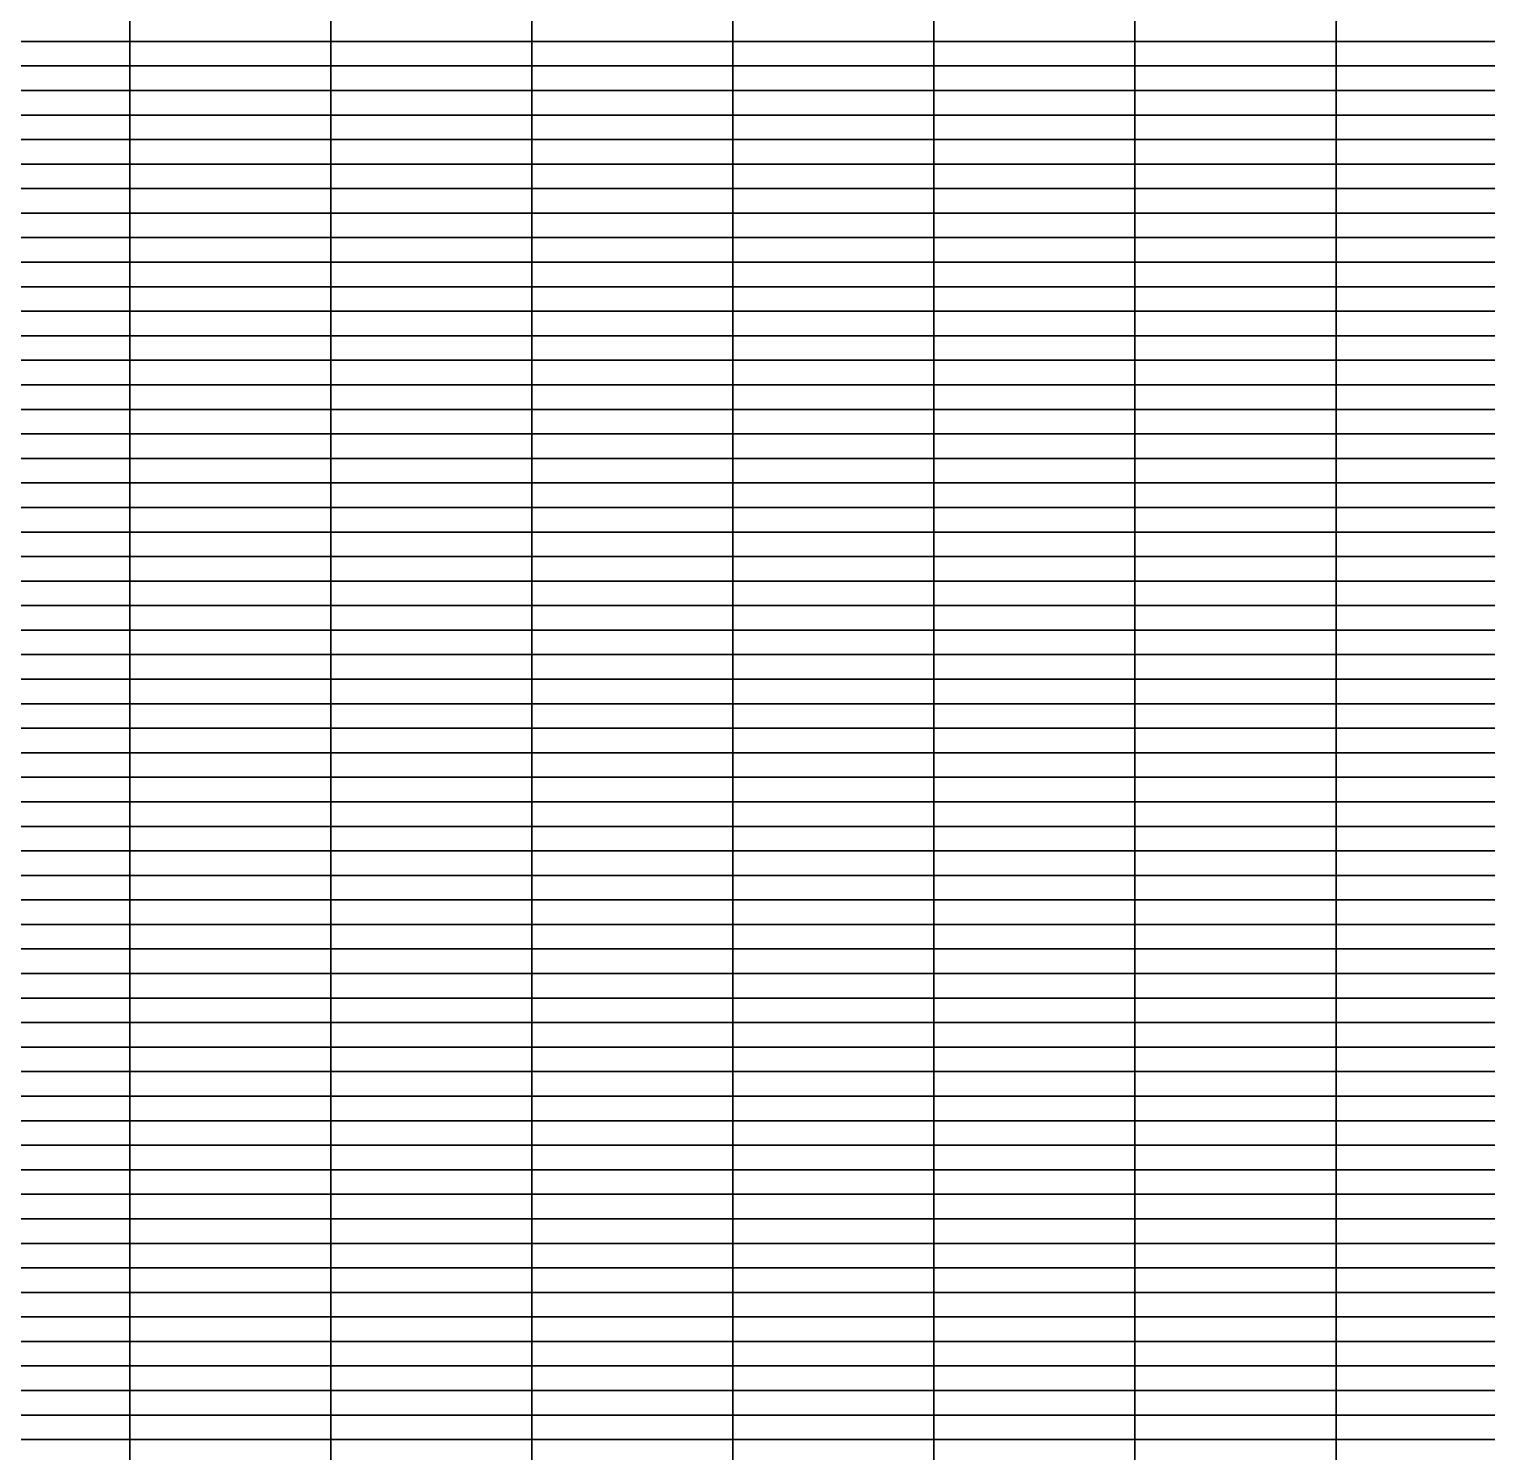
# Model space of a CAD drawing. Header units: metres. Extents: x 0 to 1189, y 5 to 4665.
# Drawn here: x 594.5 to 891.8, y 2622.5 to 2912.5 of the extents above; entities that cross this region are included whole.
import ezdxf

# ---------------------------------------------------------------- set-up
doc = ezdxf.new("R2010")
doc.units = ezdxf.units.M

msp = doc.modelspace()

# ---------------------------------------------------------------- linework, layer by layer
for points in [[(615, 2910, -55.29), (574, 2910, -93.89), (574, 2915, 61.75), (615, 2915, -49.28)], [(656, 2910, -14.24), (615, 2910, -55.29), (615, 2915, -49.28), (656, 2915, 56.33)], [(697, 2910, 83.39), (656, 2910, -14.24), (656, 2915, 56.33), (697, 2915, 137.48)], [(738, 2910, 106.53), (697, 2910, 83.39), (697, 2915, 137.48), (738, 2915, 133.82)], [(779, 2910, 149.56), (738, 2910, 106.53), (738, 2915, 133.82), (779, 2915, 168.5)], [(820, 2910, 168.56), (779, 2910, 149.56), (779, 2915, 168.5), (820, 2915, 174.49)], [(861, 2910, 175.62), (820, 2910, 168.56), (820, 2915, 174.49), (861, 2915, 178.16)], [(902, 2910, 180.82), (861, 2910, 175.62), (861, 2915, 178.16), (902, 2915, 180.72)], [(615, 2905, -55.29), (574, 2905, -93.89), (574, 2910, -93.89), (615, 2910, -55.29)], [(656, 2905, -14.24), (615, 2905, -55.29), (615, 2910, -55.29), (656, 2910, -14.24)], [(697, 2905, 83.39), (656, 2905, -14.24), (656, 2910, -14.24), (697, 2910, 83.39)], [(738, 2905, 106.53), (697, 2905, 83.39), (697, 2910, 83.39), (738, 2910, 106.53)], [(779, 2905, 149.56), (738, 2905, 106.53), (738, 2910, 106.53), (779, 2910, 149.56)], [(820, 2905, 168.56), (779, 2905, 149.56), (779, 2910, 149.56), (820, 2910, 168.56)], [(861, 2905, 175.62), (820, 2905, 168.56), (820, 2910, 168.56), (861, 2910, 175.62)], [(902, 2905, 180.82), (861, 2905, 175.62), (861, 2910, 175.62), (902, 2910, 180.82)], [(615, 2900, 48.03), (574, 2900, -129.03), (574, 2905, -93.89), (615, 2905, -55.29)], [(656, 2900, 105.67), (615, 2900, 48.03), (615, 2905, -55.29), (656, 2905, -14.24)], [(697, 2900, 75.13), (656, 2900, 105.67), (656, 2905, -14.24), (697, 2905, 83.39)], [(738, 2900, 125.68), (697, 2900, 75.13), (697, 2905, 83.39), (738, 2905, 106.53)], [(779, 2900, 149.11), (738, 2900, 125.68), (738, 2905, 106.53), (779, 2905, 149.56)], [(820, 2900, 178.67), (779, 2900, 149.11), (779, 2905, 149.56), (820, 2905, 168.56)], [(861, 2900, 183.16), (820, 2900, 178.67), (820, 2905, 168.56), (861, 2905, 175.62)], [(902, 2900, 184.46), (861, 2900, 183.16), (861, 2905, 175.62), (902, 2905, 180.82)], [(615, 2895, -645.24), (574, 2895, -1260.14), (574, 2900, -129.03), (615, 2900, 48.03)], [(656, 2895, -335.77), (615, 2895, -645.24), (615, 2900, 48.03), (656, 2900, 105.67)], [(697, 2895, -143.81), (656, 2895, -335.77), (656, 2900, 105.67), (697, 2900, 75.13)], [(738, 2895, -3.07), (697, 2895, -143.81), (697, 2900, 75.13), (738, 2900, 125.68)], [(779, 2895, 83.18), (738, 2895, -3.07), (738, 2900, 125.68), (779, 2900, 149.11)], [(820, 2895, 136.96), (779, 2895, 83.18), (779, 2900, 149.11), (820, 2900, 178.67)], [(861, 2895, 123.3), (820, 2895, 136.96), (820, 2900, 178.67), (861, 2900, 183.16)], [(902, 2895, 151.34), (861, 2895, 123.3), (861, 2900, 183.16), (902, 2900, 184.46)], [(615, 2890, 184.83), (574, 2890, 179.37), (574, 2895, -1260.14), (615, 2895, -645.24)], [(656, 2890, 182.85), (615, 2890, 184.83), (615, 2895, -645.24), (656, 2895, -335.77)], [(697, 2890, 181.75), (656, 2890, 182.85), (656, 2895, -335.77), (697, 2895, -143.81)], [(738, 2890, 172.92), (697, 2890, 181.75), (697, 2895, -143.81), (738, 2895, -3.07)], [(779, 2890, 181.5), (738, 2890, 172.92), (738, 2895, -3.07), (779, 2895, 83.18)], [(820, 2890, 186.03), (779, 2890, 181.5), (779, 2895, 83.18), (820, 2895, 136.96)], [(861, 2890, 186.49), (820, 2890, 186.03), (820, 2895, 136.96), (861, 2895, 123.3)], [(902, 2890, 186.46), (861, 2890, 186.49), (861, 2895, 123.3), (902, 2895, 151.34)], [(615, 2885, 184.83), (574, 2885, 179.37), (574, 2890, 179.37), (615, 2890, 184.83)], [(656, 2885, 182.85), (615, 2885, 184.83), (615, 2890, 184.83), (656, 2890, 182.85)], [(697, 2885, 181.75), (656, 2885, 182.85), (656, 2890, 182.85), (697, 2890, 181.75)], [(738, 2885, 172.92), (697, 2885, 181.75), (697, 2890, 181.75), (738, 2890, 172.92)], [(779, 2885, 181.5), (738, 2885, 172.92), (738, 2890, 172.92), (779, 2890, 181.5)], [(820, 2885, 186.03), (779, 2885, 181.5), (779, 2890, 181.5), (820, 2890, 186.03)], [(861, 2885, 186.49), (820, 2885, 186.03), (820, 2890, 186.03), (861, 2890, 186.49)], [(902, 2885, 186.46), (861, 2885, 186.49), (861, 2890, 186.49), (902, 2890, 186.46)], [(615, 2880, 178.99), (574, 2880, 179.29), (574, 2885, 179.37), (615, 2885, 184.83)], [(656, 2880, 175.16), (615, 2880, 178.99), (615, 2885, 184.83), (656, 2885, 182.85)], [(697, 2880, 163.55), (656, 2880, 175.16), (656, 2885, 182.85), (697, 2885, 181.75)], [(738, 2880, 165.82), (697, 2880, 163.55), (697, 2885, 181.75), (738, 2885, 172.92)], [(779, 2880, 174.93), (738, 2880, 165.82), (738, 2885, 172.92), (779, 2885, 181.5)], [(820, 2880, 182.24), (779, 2880, 174.93), (779, 2885, 181.5), (820, 2885, 186.03)], [(861, 2880, 183.02), (820, 2880, 182.24), (820, 2885, 186.03), (861, 2885, 186.49)], [(902, 2880, 181.28), (861, 2880, 183.02), (861, 2885, 186.49), (902, 2885, 186.46)], [(615, 2875, 103.37), (574, 2875, 92.67), (574, 2880, 179.29), (615, 2880, 178.99)], [(656, 2875, 84.38), (615, 2875, 103.37), (615, 2880, 178.99), (656, 2880, 175.16)], [(697, 2875, 41.4), (656, 2875, 84.38), (656, 2880, 175.16), (697, 2880, 163.55)], [(738, 2875, 125.8), (697, 2875, 41.4), (697, 2880, 163.55), (738, 2880, 165.82)], [(779, 2875, 155.29), (738, 2875, 125.8), (738, 2880, 165.82), (779, 2880, 174.93)], [(820, 2875, 166), (779, 2875, 155.29), (779, 2880, 174.93), (820, 2880, 182.24)], [(861, 2875, 172.43), (820, 2875, 166), (820, 2880, 182.24), (861, 2880, 183.02)], [(902, 2875, 178.74), (861, 2875, 172.43), (861, 2880, 183.02), (902, 2880, 181.28)], [(615, 2870, 103.37), (574, 2870, 92.67), (574, 2875, 92.67), (615, 2875, 103.37)], [(656, 2870, 84.38), (615, 2870, 103.37), (615, 2875, 103.37), (656, 2875, 84.38)], [(697, 2870, 41.4), (656, 2870, 84.38), (656, 2875, 84.38), (697, 2875, 41.4)], [(738, 2870, 125.8), (697, 2870, 41.4), (697, 2875, 41.4), (738, 2875, 125.8)], [(779, 2870, 155.29), (738, 2870, 125.8), (738, 2875, 125.8), (779, 2875, 155.29)], [(820, 2870, 166), (779, 2870, 155.29), (779, 2875, 155.29), (820, 2875, 166)], [(861, 2870, 172.43), (820, 2870, 166), (820, 2875, 166), (861, 2875, 172.43)], [(902, 2870, 178.74), (861, 2870, 172.43), (861, 2875, 172.43), (902, 2875, 178.74)], [(615, 2865, 103.37), (574, 2865, 92.67), (574, 2870, 92.67), (615, 2870, 103.37)], [(656, 2865, 84.38), (615, 2865, 103.37), (615, 2870, 103.37), (656, 2870, 84.38)], [(697, 2865, 41.4), (656, 2865, 84.38), (656, 2870, 84.38), (697, 2870, 41.4)], [(738, 2865, 125.8), (697, 2865, 41.4), (697, 2870, 41.4), (738, 2870, 125.8)], [(779, 2865, 155.29), (738, 2865, 125.8), (738, 2870, 125.8), (779, 2870, 155.29)], [(820, 2865, 166), (779, 2865, 155.29), (779, 2870, 155.29), (820, 2870, 166)], [(861, 2865, 172.43), (820, 2865, 166), (820, 2870, 166), (861, 2870, 172.43)], [(902, 2865, 178.74), (861, 2865, 172.43), (861, 2870, 172.43), (902, 2870, 178.74)], [(615, 2860, 21.1), (574, 2860, -17.94), (574, 2865, 92.67), (615, 2865, 103.37)], [(656, 2860, 43.92), (615, 2860, 21.1), (615, 2865, 103.37), (656, 2865, 84.38)], [(697, 2860, 112.72), (656, 2860, 43.92), (656, 2865, 84.38), (697, 2865, 41.4)], [(738, 2860, 134.49), (697, 2860, 112.72), (697, 2865, 41.4), (738, 2865, 125.8)], [(779, 2860, 159.02), (738, 2860, 134.49), (738, 2865, 125.8), (779, 2865, 155.29)], [(820, 2860, 163.5), (779, 2860, 159.02), (779, 2865, 155.29), (820, 2865, 166)], [(861, 2860, 166.97), (820, 2860, 163.5), (820, 2865, 166), (861, 2865, 172.43)], [(902, 2860, 171.45), (861, 2860, 166.97), (861, 2865, 172.43), (902, 2865, 178.74)], [(615, 2855, -584.57), (574, 2855, -1071.11), (574, 2860, -17.94), (615, 2860, 21.1)], [(656, 2855, -321.55), (615, 2855, -584.57), (615, 2860, 21.1), (656, 2860, 43.92)], [(697, 2855, -58), (656, 2855, -321.55), (656, 2860, 43.92), (697, 2860, 112.72)], [(738, 2855, -4.95), (697, 2855, -58), (697, 2860, 112.72), (738, 2860, 134.49)], [(779, 2855, 66.77), (738, 2855, -4.95), (738, 2860, 134.49), (779, 2860, 159.02)], [(820, 2855, 104.64), (779, 2855, 66.77), (779, 2860, 159.02), (820, 2860, 163.5)], [(861, 2855, 93.67), (820, 2855, 104.64), (820, 2860, 163.5), (861, 2860, 166.97)], [(902, 2855, 116.02), (861, 2855, 93.67), (861, 2860, 166.97), (902, 2860, 171.45)], [(615, 2850, -15.01), (574, 2850, 19.11), (574, 2855, -1071.11), (615, 2855, -584.57)], [(656, 2850, -58.75), (615, 2850, -15.01), (615, 2855, -584.57), (656, 2855, -321.55)], [(697, 2850, 65.16), (656, 2850, -58.75), (656, 2855, -321.55), (697, 2855, -58)], [(738, 2850, 113.36), (697, 2850, 65.16), (697, 2855, -58), (738, 2855, -4.95)], [(779, 2850, 151.73), (738, 2850, 113.36), (738, 2855, -4.95), (779, 2855, 66.77)], [(820, 2850, 180.48), (779, 2850, 151.73), (779, 2855, 66.77), (820, 2855, 104.64)], [(861, 2850, 184.78), (820, 2850, 180.48), (820, 2855, 104.64), (861, 2855, 93.67)], [(902, 2850, 185.21), (861, 2850, 184.78), (861, 2855, 93.67), (902, 2855, 116.02)], [(615, 2845, -15.01), (574, 2845, 19.11), (574, 2850, 19.11), (615, 2850, -15.01)], [(656, 2845, -58.75), (615, 2845, -15.01), (615, 2850, -15.01), (656, 2850, -58.75)], [(697, 2845, 65.16), (656, 2845, -58.75), (656, 2850, -58.75), (697, 2850, 65.16)], [(738, 2845, 113.36), (697, 2845, 65.16), (697, 2850, 65.16), (738, 2850, 113.36)], [(779, 2845, 151.73), (738, 2845, 113.36), (738, 2850, 113.36), (779, 2850, 151.73)], [(820, 2845, 180.48), (779, 2845, 151.73), (779, 2850, 151.73), (820, 2850, 180.48)], [(861, 2845, 184.78), (820, 2845, 180.48), (820, 2850, 180.48), (861, 2850, 184.78)], [(902, 2845, 185.21), (861, 2845, 184.78), (861, 2850, 184.78), (902, 2850, 185.21)], [(615, 2840, -242.25), (574, 2840, -161.52), (574, 2845, 19.11), (615, 2845, -15.01)], [(656, 2840, -400.29), (615, 2840, -242.25), (615, 2845, -15.01), (656, 2845, -58.75)], [(697, 2840, 33.65), (656, 2840, -400.29), (656, 2845, -58.75), (697, 2845, 65.16)], [(738, 2840, 77.07), (697, 2840, 33.65), (697, 2845, 65.16), (738, 2845, 113.36)], [(779, 2840, 150.12), (738, 2840, 77.07), (738, 2845, 113.36), (779, 2845, 151.73)], [(820, 2840, 170.44), (779, 2840, 150.12), (779, 2845, 151.73), (820, 2845, 180.48)], [(861, 2840, 178.41), (820, 2840, 170.44), (820, 2845, 180.48), (861, 2845, 184.78)], [(902, 2840, 182.43), (861, 2840, 178.41), (861, 2845, 184.78), (902, 2845, 185.21)], [(615, 2835, 160.84), (574, 2835, 139.02), (574, 2840, -161.52), (615, 2840, -242.25)], [(656, 2835, 170.19), (615, 2835, 160.84), (615, 2840, -242.25), (656, 2840, -400.29)], [(697, 2835, 145.28), (656, 2835, 170.19), (656, 2840, -400.29), (697, 2840, 33.65)], [(738, 2835, 157.3), (697, 2835, 145.28), (697, 2840, 33.65), (738, 2840, 77.07)], [(779, 2835, 170.44), (738, 2835, 157.3), (738, 2840, 77.07), (779, 2840, 150.12)], [(820, 2835, 180.63), (779, 2835, 170.44), (779, 2840, 150.12), (820, 2840, 170.44)], [(861, 2835, 182.71), (820, 2835, 180.63), (820, 2840, 170.44), (861, 2840, 178.41)], [(902, 2835, 184.07), (861, 2835, 182.71), (861, 2840, 178.41), (902, 2840, 182.43)], [(615, 2830, 160.84), (574, 2830, 139.02), (574, 2835, 139.02), (615, 2835, 160.84)], [(656, 2830, 170.19), (615, 2830, 160.84), (615, 2835, 160.84), (656, 2835, 170.19)], [(697, 2830, 145.28), (656, 2830, 170.19), (656, 2835, 170.19), (697, 2835, 145.28)], [(738, 2830, 157.3), (697, 2830, 145.28), (697, 2835, 145.28), (738, 2835, 157.3)], [(779, 2830, 170.44), (738, 2830, 157.3), (738, 2835, 157.3), (779, 2835, 170.44)], [(820, 2830, 180.63), (779, 2830, 170.44), (779, 2835, 170.44), (820, 2835, 180.63)], [(861, 2830, 182.71), (820, 2830, 180.63), (820, 2835, 180.63), (861, 2835, 182.71)], [(902, 2830, 184.07), (861, 2830, 182.71), (861, 2835, 182.71), (902, 2835, 184.07)], [(615, 2825, 17.48), (574, 2825, 10.67), (574, 2830, 139.02), (615, 2830, 160.84)], [(656, 2825, 92.9), (615, 2825, 17.48), (615, 2830, 160.84), (656, 2830, 170.19)], [(697, 2825, 148.84), (656, 2825, 92.9), (656, 2830, 170.19), (697, 2830, 145.28)], [(738, 2825, 159.68), (697, 2825, 148.84), (697, 2830, 145.28), (738, 2830, 157.3)], [(779, 2825, 180.57), (738, 2825, 159.68), (738, 2830, 157.3), (779, 2830, 170.44)], [(820, 2825, 183.22), (779, 2825, 180.57), (779, 2830, 170.44), (820, 2830, 180.63)], [(861, 2825, 185.1), (820, 2825, 183.22), (820, 2830, 180.63), (861, 2830, 182.71)], [(902, 2825, 185.55), (861, 2825, 185.1), (861, 2830, 182.71), (902, 2830, 184.07)], [(615, 2820, -82.71), (574, 2820, -136.54), (574, 2825, 10.67), (615, 2825, 17.48)], [(656, 2820, -5.99), (615, 2820, -82.71), (615, 2825, 17.48), (656, 2825, 92.9)], [(697, 2820, 132.43), (656, 2820, -5.99), (656, 2825, 92.9), (697, 2825, 148.84)], [(738, 2820, 133.14), (697, 2820, 132.43), (697, 2825, 148.84), (738, 2825, 159.68)], [(779, 2820, 159.26), (738, 2820, 133.14), (738, 2825, 159.68), (779, 2825, 180.57)], [(820, 2820, 169.87), (779, 2820, 159.26), (779, 2825, 180.57), (820, 2825, 183.22)], [(861, 2820, 177.06), (820, 2820, 169.87), (820, 2825, 183.22), (861, 2825, 185.1)], [(902, 2820, 179.78), (861, 2820, 177.06), (861, 2825, 185.1), (902, 2825, 185.55)], [(615, 2815, -50.16), (574, 2815, -353.35), (574, 2820, -136.54), (615, 2820, -82.71)], [(656, 2815, 52.49), (615, 2815, -50.16), (615, 2820, -82.71), (656, 2820, -5.99)], [(697, 2815, 13.07), (656, 2815, 52.49), (656, 2820, -5.99), (697, 2820, 132.43)], [(738, 2815, 87.56), (697, 2815, 13.07), (697, 2820, 132.43), (738, 2820, 133.14)], [(779, 2815, 107.15), (738, 2815, 87.56), (738, 2820, 133.14), (779, 2820, 159.26)], [(820, 2815, 149.11), (779, 2815, 107.15), (779, 2820, 159.26), (820, 2820, 169.87)], [(861, 2815, 163.98), (820, 2815, 149.11), (820, 2820, 169.87), (861, 2820, 177.06)], [(902, 2815, 170.25), (861, 2815, 163.98), (861, 2820, 177.06), (902, 2820, 179.78)], [(615, 2810, -50.16), (574, 2810, -353.35), (574, 2815, -353.35), (615, 2815, -50.16)], [(656, 2810, 52.49), (615, 2810, -50.16), (615, 2815, -50.16), (656, 2815, 52.49)], [(697, 2810, 13.07), (656, 2810, 52.49), (656, 2815, 52.49), (697, 2815, 13.07)], [(738, 2810, 87.56), (697, 2810, 13.07), (697, 2815, 13.07), (738, 2815, 87.56)], [(779, 2810, 107.15), (738, 2810, 87.56), (738, 2815, 87.56), (779, 2815, 107.15)], [(820, 2810, 149.11), (779, 2810, 107.15), (779, 2815, 107.15), (820, 2815, 149.11)], [(861, 2810, 163.98), (820, 2810, 149.11), (820, 2815, 149.11), (861, 2815, 163.98)], [(902, 2810, 170.25), (861, 2810, 163.98), (861, 2815, 163.98), (902, 2815, 170.25)], [(615, 2805, -611.37), (574, 2805, -1211.94), (574, 2810, -353.35), (615, 2810, -50.16)], [(656, 2805, -347.62), (615, 2805, -611.37), (615, 2810, -50.16), (656, 2810, 52.49)], [(697, 2805, -151.21), (656, 2805, -347.62), (656, 2810, 52.49), (697, 2810, 13.07)], [(738, 2805, -8.25), (697, 2805, -151.21), (697, 2810, 13.07), (738, 2810, 87.56)], [(779, 2805, 73.77), (738, 2805, -8.25), (738, 2810, 87.56), (779, 2810, 107.15)], [(820, 2805, 136.08), (779, 2805, 73.77), (779, 2810, 107.15), (820, 2810, 149.11)], [(861, 2805, 122.74), (820, 2805, 136.08), (820, 2810, 149.11), (861, 2810, 163.98)], [(902, 2805, 150.88), (861, 2805, 122.74), (861, 2810, 163.98), (902, 2810, 170.25)], [(615, 2800, 175.36), (574, 2800, 152.51), (574, 2805, -1211.94), (615, 2805, -611.37)], [(656, 2800, 177.91), (615, 2800, 175.36), (615, 2805, -611.37), (656, 2805, -347.62)], [(697, 2800, 178.69), (656, 2800, 177.91), (656, 2805, -347.62), (697, 2805, -151.21)], [(738, 2800, 173), (697, 2800, 178.69), (697, 2805, -151.21), (738, 2805, -8.25)], [(779, 2800, 179.07), (738, 2800, 173), (738, 2805, -8.25), (779, 2805, 73.77)], [(820, 2800, 185.4), (779, 2800, 179.07), (779, 2805, 73.77), (820, 2805, 136.08)], [(861, 2800, 186.31), (820, 2800, 185.4), (820, 2805, 136.08), (861, 2805, 122.74)], [(902, 2800, 186.59), (861, 2800, 186.31), (861, 2805, 122.74), (902, 2805, 150.88)], [(615, 2795, 156.03), (574, 2795, 125.66), (574, 2800, 152.51), (615, 2800, 175.36)], [(656, 2795, 162.96), (615, 2795, 156.03), (615, 2800, 175.36), (656, 2800, 177.91)], [(697, 2795, 166.84), (656, 2795, 162.96), (656, 2800, 177.91), (697, 2800, 178.69)], [(738, 2795, 160.72), (697, 2795, 166.84), (697, 2800, 178.69), (738, 2800, 173)], [(779, 2795, 179.67), (738, 2795, 160.72), (738, 2800, 173), (779, 2800, 179.07)], [(820, 2795, 181.75), (779, 2795, 179.67), (779, 2800, 179.07), (820, 2800, 185.4)], [(861, 2795, 179.15), (820, 2795, 181.75), (820, 2800, 185.4), (861, 2800, 186.31)], [(902, 2795, 181.61), (861, 2795, 179.15), (861, 2800, 186.31), (902, 2800, 186.59)], [(615, 2790, 156.03), (574, 2790, 125.66), (574, 2795, 125.66), (615, 2795, 156.03)], [(656, 2790, 162.96), (615, 2790, 156.03), (615, 2795, 156.03), (656, 2795, 162.96)], [(697, 2790, 166.84), (656, 2790, 162.96), (656, 2795, 162.96), (697, 2795, 166.84)], [(738, 2790, 160.72), (697, 2790, 166.84), (697, 2795, 166.84), (738, 2795, 160.72)], [(779, 2790, 179.67), (738, 2790, 160.72), (738, 2795, 160.72), (779, 2795, 179.67)], [(820, 2790, 181.75), (779, 2790, 179.67), (779, 2795, 179.67), (820, 2795, 181.75)], [(861, 2790, 179.15), (820, 2790, 181.75), (820, 2795, 181.75), (861, 2795, 179.15)], [(902, 2790, 181.61), (861, 2790, 179.15), (861, 2795, 179.15), (902, 2795, 181.61)], [(615, 2785, 162.19), (574, 2785, 154.79), (574, 2790, 125.66), (615, 2790, 156.03)], [(656, 2785, 165.52), (615, 2785, 162.19), (615, 2790, 156.03), (656, 2790, 162.96)], [(697, 2785, 135.42), (656, 2785, 165.52), (656, 2790, 162.96), (697, 2790, 166.84)], [(738, 2785, 138.23), (697, 2785, 135.42), (697, 2790, 166.84), (738, 2790, 160.72)], [(779, 2785, 160.25), (738, 2785, 138.23), (738, 2790, 160.72), (779, 2790, 179.67)], [(820, 2785, 180.03), (779, 2785, 160.25), (779, 2790, 179.67), (820, 2790, 181.75)], [(861, 2785, 183.91), (820, 2785, 180.03), (820, 2790, 181.75), (861, 2790, 179.15)], [(902, 2785, 184.93), (861, 2785, 183.91), (861, 2790, 179.15), (902, 2790, 181.61)], [(615, 2780, 81.55), (574, 2780, 39.67), (574, 2785, 154.79), (615, 2785, 162.19)], [(656, 2780, 74.3), (615, 2780, 81.55), (615, 2785, 162.19), (656, 2785, 165.52)], [(697, 2780, 42.64), (656, 2780, 74.3), (656, 2785, 165.52), (697, 2785, 135.42)], [(738, 2780, 131.08), (697, 2780, 42.64), (697, 2785, 135.42), (738, 2785, 138.23)], [(779, 2780, 143.76), (738, 2780, 131.08), (738, 2785, 138.23), (779, 2785, 160.25)], [(820, 2780, 162.3), (779, 2780, 143.76), (779, 2785, 160.25), (820, 2785, 180.03)], [(861, 2780, 170.67), (820, 2780, 162.3), (820, 2785, 180.03), (861, 2785, 183.91)], [(902, 2780, 176.6), (861, 2780, 170.67), (861, 2785, 183.91), (902, 2785, 184.93)], [(615, 2775, 148.22), (574, 2775, 126.69), (574, 2780, 39.67), (615, 2780, 81.55)], [(656, 2775, 154.4), (615, 2775, 148.22), (615, 2780, 81.55), (656, 2780, 74.3)], [(697, 2775, 139.13), (656, 2775, 154.4), (656, 2780, 74.3), (697, 2780, 42.64)], [(738, 2775, 166.49), (697, 2775, 139.13), (697, 2780, 42.64), (738, 2780, 131.08)], [(779, 2775, 176.77), (738, 2775, 166.49), (738, 2780, 131.08), (779, 2780, 143.76)], [(820, 2775, 183.25), (779, 2775, 176.77), (779, 2780, 143.76), (820, 2780, 162.3)], [(861, 2775, 184.73), (820, 2775, 183.25), (820, 2780, 162.3), (861, 2780, 170.67)], [(902, 2775, 185.26), (861, 2775, 184.73), (861, 2780, 170.67), (902, 2780, 176.6)], [(615, 2770, 148.22), (574, 2770, 126.69), (574, 2775, 126.69), (615, 2775, 148.22)], [(656, 2770, 154.4), (615, 2770, 148.22), (615, 2775, 148.22), (656, 2775, 154.4)], [(697, 2770, 139.13), (656, 2770, 154.4), (656, 2775, 154.4), (697, 2775, 139.13)], [(738, 2770, 166.49), (697, 2770, 139.13), (697, 2775, 139.13), (738, 2775, 166.49)], [(779, 2770, 176.77), (738, 2770, 166.49), (738, 2775, 166.49), (779, 2775, 176.77)], [(820, 2770, 183.25), (779, 2770, 176.77), (779, 2775, 176.77), (820, 2775, 183.25)], [(861, 2770, 184.73), (820, 2770, 183.25), (820, 2775, 183.25), (861, 2775, 184.73)], [(902, 2770, 185.26), (861, 2770, 184.73), (861, 2775, 184.73), (902, 2775, 185.26)], [(615, 2765, 91.4), (574, 2765, -90.71), (574, 2770, 126.69), (615, 2770, 148.22)], [(656, 2765, 160.54), (615, 2765, 91.4), (615, 2770, 148.22), (656, 2770, 154.4)], [(697, 2765, 160.95), (656, 2765, 160.54), (656, 2770, 154.4), (697, 2770, 139.13)], [(738, 2765, 168.68), (697, 2765, 160.95), (697, 2770, 139.13), (738, 2770, 166.49)], [(779, 2765, 174.78), (738, 2765, 168.68), (738, 2770, 166.49), (779, 2770, 176.77)], [(820, 2765, 183.43), (779, 2765, 174.78), (779, 2770, 176.77), (820, 2770, 183.25)], [(861, 2765, 184.67), (820, 2765, 183.43), (820, 2770, 183.25), (861, 2770, 184.73)], [(902, 2765, 185.45), (861, 2765, 184.67), (861, 2770, 184.73), (902, 2770, 185.26)], [(615, 2760, -442.69), (574, 2760, -940.66), (574, 2765, -90.71), (615, 2765, 91.4)], [(656, 2760, -222.51), (615, 2760, -442.69), (615, 2765, 91.4), (656, 2765, 160.54)], [(697, 2760, -59.38), (656, 2760, -222.51), (656, 2765, 160.54), (697, 2765, 160.95)], [(738, 2760, 19.37), (697, 2760, -59.38), (697, 2765, 160.95), (738, 2765, 168.68)], [(779, 2760, 77.97), (738, 2760, 19.37), (738, 2765, 168.68), (779, 2765, 174.78)], [(820, 2760, 108.25), (779, 2760, 77.97), (779, 2765, 174.78), (820, 2765, 183.43)], [(861, 2760, 93.66), (820, 2760, 108.25), (820, 2765, 183.43), (861, 2765, 184.67)], [(902, 2760, 118.34), (861, 2760, 93.66), (861, 2765, 184.67), (902, 2765, 185.45)], [(615, 2755, -151.2), (574, 2755, -292.06), (574, 2760, -940.66), (615, 2760, -442.69)], [(656, 2755, -301.37), (615, 2755, -151.2), (615, 2760, -442.69), (656, 2760, -222.51)], [(697, 2755, 17.77), (656, 2755, -301.37), (656, 2760, -222.51), (697, 2760, -59.38)], [(738, 2755, 76.59), (697, 2755, 17.77), (697, 2760, -59.38), (738, 2760, 19.37)], [(779, 2755, 122.69), (738, 2755, 76.59), (738, 2760, 19.37), (779, 2760, 77.97)], [(820, 2755, 165.81), (779, 2755, 122.69), (779, 2760, 77.97), (820, 2760, 108.25)], [(861, 2755, 173.32), (820, 2755, 165.81), (820, 2760, 108.25), (861, 2760, 93.66)], [(902, 2755, 178.14), (861, 2755, 173.32), (861, 2760, 93.66), (902, 2760, 118.34)], [(615, 2750, -151.2), (574, 2750, -292.06), (574, 2755, -292.06), (615, 2755, -151.2)], [(656, 2750, -301.37), (615, 2750, -151.2), (615, 2755, -151.2), (656, 2755, -301.37)], [(697, 2750, 17.77), (656, 2750, -301.37), (656, 2755, -301.37), (697, 2755, 17.77)], [(738, 2750, 76.59), (697, 2750, 17.77), (697, 2755, 17.77), (738, 2755, 76.59)], [(779, 2750, 122.69), (738, 2750, 76.59), (738, 2755, 76.59), (779, 2755, 122.69)], [(820, 2750, 165.81), (779, 2750, 122.69), (779, 2755, 122.69), (820, 2755, 165.81)], [(861, 2750, 173.32), (820, 2750, 165.81), (820, 2755, 165.81), (861, 2755, 173.32)], [(902, 2750, 178.14), (861, 2750, 173.32), (861, 2755, 173.32), (902, 2755, 178.14)], [(615, 2745, 171.56), (574, 2745, 150.24), (574, 2750, -292.06), (615, 2750, -151.2)], [(656, 2745, 170.6), (615, 2745, 171.56), (615, 2750, -151.2), (656, 2750, -301.37)], [(697, 2745, 160.95), (656, 2745, 170.6), (656, 2750, -301.37), (697, 2750, 17.77)], [(738, 2745, 164.77), (697, 2745, 160.95), (697, 2750, 17.77), (738, 2750, 76.59)], [(779, 2745, 180.12), (738, 2745, 164.77), (738, 2750, 76.59), (779, 2750, 122.69)], [(820, 2745, 185.67), (779, 2745, 180.12), (779, 2750, 122.69), (820, 2750, 165.81)], [(861, 2745, 186.06), (820, 2745, 185.67), (820, 2750, 165.81), (861, 2750, 173.32)], [(902, 2745, 186.31), (861, 2745, 186.06), (861, 2750, 173.32), (902, 2750, 178.14)], [(615, 2740, 0.06), (574, 2740, -55.49), (574, 2745, 150.24), (615, 2745, 171.56)], [(656, 2740, 62.32), (615, 2740, 0.06), (615, 2745, 171.56), (656, 2745, 170.6)], [(697, 2740, 111.62), (656, 2740, 62.32), (656, 2745, 170.6), (697, 2745, 160.95)], [(738, 2740, 120.95), (697, 2740, 111.62), (697, 2745, 160.95), (738, 2745, 164.77)], [(779, 2740, 145.83), (738, 2740, 120.95), (738, 2745, 164.77), (779, 2745, 180.12)], [(820, 2740, 160.33), (779, 2740, 145.83), (779, 2745, 180.12), (820, 2745, 185.67)], [(861, 2740, 168.32), (820, 2740, 160.33), (820, 2745, 185.67), (861, 2745, 186.06)], [(902, 2740, 173.92), (861, 2740, 168.32), (861, 2745, 186.06), (902, 2745, 186.31)], [(615, 2735, -151.51), (574, 2735, -189.11), (574, 2740, -55.49), (615, 2740, 0.06)], [(656, 2735, -3.92), (615, 2735, -151.51), (615, 2740, 0.06), (656, 2740, 62.32)], [(697, 2735, 83.89), (656, 2735, -3.92), (656, 2740, 62.32), (697, 2740, 111.62)], [(738, 2735, 123.15), (697, 2735, 83.89), (697, 2740, 111.62), (738, 2740, 120.95)], [(779, 2735, 144.27), (738, 2735, 123.15), (738, 2740, 120.95), (779, 2740, 145.83)], [(820, 2735, 167.57), (779, 2735, 144.27), (779, 2740, 145.83), (820, 2740, 160.33)], [(861, 2735, 173.09), (820, 2735, 167.57), (820, 2740, 160.33), (861, 2740, 168.32)], [(902, 2735, 178.96), (861, 2735, 173.09), (861, 2740, 168.32), (902, 2740, 173.92)], [(615, 2730, -151.51), (574, 2730, -189.11), (574, 2735, -189.11), (615, 2735, -151.51)], [(656, 2730, -3.92), (615, 2730, -151.51), (615, 2735, -151.51), (656, 2735, -3.92)], [(697, 2730, 83.89), (656, 2730, -3.92), (656, 2735, -3.92), (697, 2735, 83.89)], [(738, 2730, 123.15), (697, 2730, 83.89), (697, 2735, 83.89), (738, 2735, 123.15)], [(779, 2730, 144.27), (738, 2730, 123.15), (738, 2735, 123.15), (779, 2735, 144.27)], [(820, 2730, 167.57), (779, 2730, 144.27), (779, 2735, 144.27), (820, 2735, 167.57)], [(861, 2730, 173.09), (820, 2730, 167.57), (820, 2735, 167.57), (861, 2735, 173.09)], [(902, 2730, 178.96), (861, 2730, 173.09), (861, 2735, 173.09), (902, 2735, 178.96)], [(615, 2725, 57.78), (574, 2725, -201.43), (574, 2730, -189.11), (615, 2730, -151.51)], [(656, 2725, 90.6), (615, 2725, 57.78), (615, 2730, -151.51), (656, 2730, -3.92)], [(697, 2725, 96.61), (656, 2725, 90.6), (656, 2730, -3.92), (697, 2730, 83.89)], [(738, 2725, 95.92), (697, 2725, 96.61), (697, 2730, 83.89), (738, 2730, 123.15)], [(779, 2725, 150.49), (738, 2725, 95.92), (738, 2730, 123.15), (779, 2730, 144.27)], [(820, 2725, 172.91), (779, 2725, 150.49), (779, 2730, 144.27), (820, 2730, 167.57)], [(861, 2725, 178.07), (820, 2725, 172.91), (820, 2730, 167.57), (861, 2730, 173.09)], [(902, 2725, 181.92), (861, 2725, 178.07), (861, 2730, 173.09), (902, 2730, 178.96)], [(615, 2720, -653.73), (574, 2720, -1259.92), (574, 2725, -201.43), (615, 2725, 57.78)], [(656, 2720, -331.2), (615, 2720, -653.73), (615, 2725, 57.78), (656, 2725, 90.6)], [(697, 2720, -140.75), (656, 2720, -331.2), (656, 2725, 90.6), (697, 2725, 96.61)], [(738, 2720, -10.79), (697, 2720, -140.75), (697, 2725, 96.61), (738, 2725, 95.92)], [(779, 2720, 84.82), (738, 2720, -10.79), (738, 2725, 95.92), (779, 2725, 150.49)], [(820, 2720, 134.24), (779, 2720, 84.82), (779, 2725, 150.49), (820, 2725, 172.91)], [(861, 2720, 122.75), (820, 2720, 134.24), (820, 2725, 172.91), (861, 2725, 178.07)], [(902, 2720, 151.19), (861, 2720, 122.75), (861, 2725, 178.07), (902, 2725, 181.92)], [(615, 2715, -653.73), (574, 2715, -1259.92), (574, 2720, -1259.92), (615, 2720, -653.73)], [(656, 2715, -331.2), (615, 2715, -653.73), (615, 2720, -653.73), (656, 2720, -331.2)], [(697, 2715, -140.75), (656, 2715, -331.2), (656, 2720, -331.2), (697, 2720, -140.75)], [(738, 2715, -10.79), (697, 2715, -140.75), (697, 2720, -140.75), (738, 2720, -10.79)], [(779, 2715, 84.82), (738, 2715, -10.79), (738, 2720, -10.79), (779, 2720, 84.82)], [(820, 2715, 134.24), (779, 2715, 84.82), (779, 2720, 84.82), (820, 2720, 134.24)], [(861, 2715, 122.75), (820, 2715, 134.24), (820, 2720, 134.24), (861, 2720, 122.75)], [(902, 2715, 151.19), (861, 2715, 122.75), (861, 2720, 122.75), (902, 2720, 151.19)], [(615, 2710, 183.27), (574, 2710, 180.87), (574, 2715, -1259.92), (615, 2715, -653.73)], [(656, 2710, 182.01), (615, 2710, 183.27), (615, 2715, -653.73), (656, 2715, -331.2)], [(697, 2710, 166.3), (656, 2710, 182.01), (656, 2715, -331.2), (697, 2715, -140.75)], [(738, 2710, 178.68), (697, 2710, 166.3), (697, 2715, -140.75), (738, 2715, -10.79)], [(779, 2710, 180.47), (738, 2710, 178.68), (738, 2715, -10.79), (779, 2715, 84.82)], [(820, 2710, 185.49), (779, 2710, 180.47), (779, 2715, 84.82), (820, 2715, 134.24)], [(861, 2710, 186.36), (820, 2710, 185.49), (820, 2715, 134.24), (861, 2715, 122.75)], [(902, 2710, 186.54), (861, 2710, 186.36), (861, 2715, 122.75), (902, 2715, 151.19)], [(615, 2705, 183.69), (574, 2705, 179.48), (574, 2710, 180.87), (615, 2710, 183.27)], [(656, 2705, 180.89), (615, 2705, 183.69), (615, 2710, 183.27), (656, 2710, 182.01)], [(697, 2705, 163.16), (656, 2705, 180.89), (656, 2710, 182.01), (697, 2710, 166.3)], [(738, 2705, 159.01), (697, 2705, 163.16), (697, 2710, 166.3), (738, 2710, 178.68)], [(779, 2705, 169.48), (738, 2705, 159.01), (738, 2710, 178.68), (779, 2710, 180.47)], [(820, 2705, 182.19), (779, 2705, 169.48), (779, 2710, 180.47), (820, 2710, 185.49)], [(861, 2705, 182.96), (820, 2705, 182.19), (820, 2710, 185.49), (861, 2710, 186.36)], [(902, 2705, 182.35), (861, 2705, 182.96), (861, 2710, 186.36), (902, 2710, 186.54)], [(615, 2700, 169.36), (574, 2700, 178.72), (574, 2705, 179.48), (615, 2705, 183.69)], [(656, 2700, 165.35), (615, 2700, 169.36), (615, 2705, 183.69), (656, 2705, 180.89)], [(697, 2700, 129.19), (656, 2700, 165.35), (656, 2705, 180.89), (697, 2705, 163.16)], [(738, 2700, 130.22), (697, 2700, 129.19), (697, 2705, 163.16), (738, 2705, 159.01)], [(779, 2700, 154.02), (738, 2700, 130.22), (738, 2705, 159.01), (779, 2705, 169.48)], [(820, 2700, 181.93), (779, 2700, 154.02), (779, 2705, 169.48), (820, 2705, 182.19)], [(861, 2700, 184.24), (820, 2700, 181.93), (820, 2705, 182.19), (861, 2705, 182.96)], [(902, 2700, 185.39), (861, 2700, 184.24), (861, 2705, 182.96), (902, 2705, 182.35)], [(615, 2695, 169.36), (574, 2695, 178.72), (574, 2700, 178.72), (615, 2700, 169.36)], [(656, 2695, 165.35), (615, 2695, 169.36), (615, 2700, 169.36), (656, 2700, 165.35)], [(697, 2695, 129.19), (656, 2695, 165.35), (656, 2700, 165.35), (697, 2700, 129.19)], [(738, 2695, 130.22), (697, 2695, 129.19), (697, 2700, 129.19), (738, 2700, 130.22)], [(779, 2695, 154.02), (738, 2695, 130.22), (738, 2700, 130.22), (779, 2700, 154.02)], [(820, 2695, 181.93), (779, 2695, 154.02), (779, 2700, 154.02), (820, 2700, 181.93)], [(861, 2695, 184.24), (820, 2695, 181.93), (820, 2700, 181.93), (861, 2700, 184.24)], [(902, 2695, 185.39), (861, 2695, 184.24), (861, 2700, 184.24), (902, 2700, 185.39)], [(615, 2690, 112.08), (574, 2690, 104.56), (574, 2695, 178.72), (615, 2695, 169.36)], [(656, 2690, 88.36), (615, 2690, 112.08), (615, 2695, 169.36), (656, 2695, 165.35)], [(697, 2690, 42.27), (656, 2690, 88.36), (656, 2695, 165.35), (697, 2695, 129.19)], [(738, 2690, 121.54), (697, 2690, 42.27), (697, 2695, 129.19), (738, 2695, 130.22)], [(779, 2690, 148.12), (738, 2690, 121.54), (738, 2695, 130.22), (779, 2695, 154.02)], [(820, 2690, 166.81), (779, 2690, 148.12), (779, 2695, 154.02), (820, 2695, 181.93)], [(861, 2690, 171.24), (820, 2690, 166.81), (820, 2695, 181.93), (861, 2695, 184.24)], [(902, 2690, 178.56), (861, 2690, 171.24), (861, 2695, 184.24), (902, 2695, 185.39)], [(615, 2685, 127.82), (574, 2685, 97.92), (574, 2690, 104.56), (615, 2690, 112.08)], [(656, 2685, 145.1), (615, 2685, 127.82), (615, 2690, 112.08), (656, 2690, 88.36)], [(697, 2685, 135.52), (656, 2685, 145.1), (656, 2690, 88.36), (697, 2690, 42.27)], [(738, 2685, 145.15), (697, 2685, 135.52), (697, 2690, 42.27), (738, 2690, 121.54)], [(779, 2685, 173.27), (738, 2685, 145.15), (738, 2690, 121.54), (779, 2690, 148.12)], [(820, 2685, 177.87), (779, 2685, 173.27), (779, 2690, 148.12), (820, 2690, 166.81)], [(861, 2685, 180.77), (820, 2685, 177.87), (820, 2690, 166.81), (861, 2690, 171.24)], [(902, 2685, 182.62), (861, 2685, 180.77), (861, 2690, 171.24), (902, 2690, 178.56)], [(615, 2680, 1.37), (574, 2680, -41.94), (574, 2685, 97.92), (615, 2685, 127.82)], [(656, 2680, 56.25), (615, 2680, 1.37), (615, 2685, 127.82), (656, 2685, 145.1)], [(697, 2680, 148.68), (656, 2680, 56.25), (656, 2685, 145.1), (697, 2685, 135.52)], [(738, 2680, 139.14), (697, 2680, 148.68), (697, 2685, 135.52), (738, 2685, 145.15)], [(779, 2680, 159.27), (738, 2680, 139.14), (738, 2685, 145.15), (779, 2685, 173.27)], [(820, 2680, 168.19), (779, 2680, 159.27), (779, 2685, 173.27), (820, 2685, 177.87)], [(861, 2680, 173.31), (820, 2680, 168.19), (820, 2685, 177.87), (861, 2685, 180.77)], [(902, 2680, 177.3), (861, 2680, 173.31), (861, 2685, 180.77), (902, 2685, 182.62)], [(615, 2675, 1.37), (574, 2675, -41.94), (574, 2680, -41.94), (615, 2680, 1.37)], [(656, 2675, 56.25), (615, 2675, 1.37), (615, 2680, 1.37), (656, 2680, 56.25)], [(697, 2675, 148.68), (656, 2675, 56.25), (656, 2680, 56.25), (697, 2680, 148.68)], [(738, 2675, 139.14), (697, 2675, 148.68), (697, 2680, 148.68), (738, 2680, 139.14)], [(779, 2675, 159.27), (738, 2675, 139.14), (738, 2680, 139.14), (779, 2680, 159.27)], [(820, 2675, 168.19), (779, 2675, 159.27), (779, 2680, 159.27), (820, 2680, 168.19)], [(861, 2675, 173.31), (820, 2675, 168.19), (820, 2680, 168.19), (861, 2680, 173.31)], [(902, 2675, 177.3), (861, 2675, 173.31), (861, 2680, 173.31), (902, 2680, 177.3)], [(615, 2670, -624.81), (574, 2670, -1051.05), (574, 2675, -41.94), (615, 2675, 1.37)], [(656, 2670, -316.21), (615, 2670, -624.81), (615, 2675, 1.37), (656, 2675, 56.25)], [(697, 2670, -59.89), (656, 2670, -316.21), (656, 2675, 56.25), (697, 2675, 148.68)], [(738, 2670, 13.05), (697, 2670, -59.89), (697, 2675, 148.68), (738, 2675, 139.14)], [(779, 2670, 67.32), (738, 2670, 13.05), (738, 2675, 139.14), (779, 2675, 159.27)], [(820, 2670, 104.52), (779, 2670, 67.32), (779, 2675, 159.27), (820, 2675, 168.19)], [(861, 2670, 89.76), (820, 2670, 104.52), (820, 2675, 168.19), (861, 2675, 173.31)], [(902, 2670, 115.73), (861, 2670, 89.76), (861, 2675, 173.31), (902, 2675, 177.3)], [(615, 2665, -63.61), (574, 2665, 19.8), (574, 2670, -1051.05), (615, 2670, -624.81)], [(656, 2665, -41.24), (615, 2665, -63.61), (615, 2670, -624.81), (656, 2670, -316.21)], [(697, 2665, 56.38), (656, 2665, -41.24), (656, 2670, -316.21), (697, 2670, -59.89)], [(738, 2665, 101.44), (697, 2665, 56.38), (697, 2670, -59.89), (738, 2670, 13.05)], [(779, 2665, 141.81), (738, 2665, 101.44), (738, 2670, 13.05), (779, 2670, 67.32)], [(820, 2665, 179.84), (779, 2665, 141.81), (779, 2670, 67.32), (820, 2670, 104.52)], [(861, 2665, 183.65), (820, 2665, 179.84), (820, 2670, 104.52), (861, 2670, 89.76)], [(902, 2665, 184.69), (861, 2665, 183.65), (861, 2670, 89.76), (902, 2670, 115.73)], [(615, 2660, -251.65), (574, 2660, -148.76), (574, 2665, 19.8), (615, 2665, -63.61)], [(656, 2660, -400.03), (615, 2660, -251.65), (615, 2665, -63.61), (656, 2665, -41.24)], [(697, 2660, 3.34), (656, 2660, -400.03), (656, 2665, -41.24), (697, 2665, 56.38)], [(738, 2660, 54.81), (697, 2660, 3.34), (697, 2665, 56.38), (738, 2665, 101.44)], [(779, 2660, 145.02), (738, 2660, 54.81), (738, 2665, 101.44), (779, 2665, 141.81)], [(820, 2660, 172.18), (779, 2660, 145.02), (779, 2665, 141.81), (820, 2665, 179.84)], [(861, 2660, 180.43), (820, 2660, 172.18), (820, 2665, 179.84), (861, 2665, 183.65)], [(902, 2660, 182.47), (861, 2660, 180.43), (861, 2665, 183.65), (902, 2665, 184.69)], [(615, 2655, -251.65), (574, 2655, -148.76), (574, 2660, -148.76), (615, 2660, -251.65)], [(656, 2655, -400.03), (615, 2655, -251.65), (615, 2660, -251.65), (656, 2660, -400.03)], [(697, 2655, 3.34), (656, 2655, -400.03), (656, 2660, -400.03), (697, 2660, 3.34)], [(738, 2655, 54.81), (697, 2655, 3.34), (697, 2660, 3.34), (738, 2660, 54.81)], [(779, 2655, 145.02), (738, 2655, 54.81), (738, 2660, 54.81), (779, 2660, 145.02)], [(820, 2655, 172.18), (779, 2655, 145.02), (779, 2660, 145.02), (820, 2660, 172.18)], [(861, 2655, 180.43), (820, 2655, 172.18), (820, 2660, 172.18), (861, 2660, 180.43)], [(902, 2655, 182.47), (861, 2655, 180.43), (861, 2660, 180.43), (902, 2660, 182.47)], [(615, 2650, 178.26), (574, 2650, 172.38), (574, 2655, -148.76), (615, 2655, -251.65)], [(656, 2650, 175.49), (615, 2650, 178.26), (615, 2655, -251.65), (656, 2655, -400.03)], [(697, 2650, 161.06), (656, 2650, 175.49), (656, 2655, -400.03), (697, 2655, 3.34)], [(738, 2650, 167.66), (697, 2650, 161.06), (697, 2655, 3.34), (738, 2655, 54.81)], [(779, 2650, 177.46), (738, 2650, 167.66), (738, 2655, 54.81), (779, 2655, 145.02)], [(820, 2650, 186.06), (779, 2650, 177.46), (779, 2655, 145.02), (820, 2655, 172.18)], [(861, 2650, 186.7), (820, 2650, 186.06), (820, 2655, 172.18), (861, 2655, 180.43)], [(902, 2650, 186.86), (861, 2650, 186.7), (861, 2655, 180.43), (902, 2655, 182.47)], [(615, 2645, -15.06), (574, 2645, 7.19), (574, 2650, 172.38), (615, 2650, 178.26)], [(656, 2645, -9.43), (615, 2645, -15.06), (615, 2650, 178.26), (656, 2650, 175.49)], [(697, 2645, 130.71), (656, 2645, -9.43), (656, 2650, 175.49), (697, 2650, 161.06)], [(738, 2645, 145.79), (697, 2645, 130.71), (697, 2650, 161.06), (738, 2650, 167.66)], [(779, 2645, 168.05), (738, 2645, 145.79), (738, 2650, 167.66), (779, 2650, 177.46)], [(820, 2645, 181.23), (779, 2645, 168.05), (779, 2650, 177.46), (820, 2650, 186.06)], [(861, 2645, 184.76), (820, 2645, 181.23), (820, 2650, 186.06), (861, 2650, 186.7)], [(902, 2645, 186.05), (861, 2645, 184.76), (861, 2650, 186.7), (902, 2650, 186.86)], [(615, 2640, -74.28), (574, 2640, -357.64), (574, 2645, 7.19), (615, 2645, -15.06)], [(656, 2640, 46.39), (615, 2640, -74.28), (615, 2645, -15.06), (656, 2645, -9.43)], [(697, 2640, 71.64), (656, 2640, 46.39), (656, 2645, -9.43), (697, 2645, 130.71)], [(738, 2640, 103.03), (697, 2640, 71.64), (697, 2645, 130.71), (738, 2645, 145.79)], [(779, 2640, 155.66), (738, 2640, 103.03), (738, 2645, 145.79), (779, 2645, 168.05)], [(820, 2640, 173.79), (779, 2640, 155.66), (779, 2645, 168.05), (820, 2645, 181.23)], [(861, 2640, 178.42), (820, 2640, 173.79), (820, 2645, 181.23), (861, 2645, 184.76)], [(902, 2640, 181.15), (861, 2640, 178.42), (861, 2645, 184.76), (902, 2645, 186.05)], [(615, 2635, -74.28), (574, 2635, -357.64), (574, 2640, -357.64), (615, 2640, -74.28)], [(656, 2635, 46.39), (615, 2635, -74.28), (615, 2640, -74.28), (656, 2640, 46.39)], [(697, 2635, 71.64), (656, 2635, 46.39), (656, 2640, 46.39), (697, 2640, 71.64)], [(738, 2635, 103.03), (697, 2635, 71.64), (697, 2640, 71.64), (738, 2640, 103.03)], [(779, 2635, 155.66), (738, 2635, 103.03), (738, 2640, 103.03), (779, 2640, 155.66)], [(820, 2635, 173.79), (779, 2635, 155.66), (779, 2640, 155.66), (820, 2640, 173.79)], [(861, 2635, 178.42), (820, 2635, 173.79), (820, 2640, 173.79), (861, 2640, 178.42)], [(902, 2635, 181.15), (861, 2635, 178.42), (861, 2640, 178.42), (902, 2640, 181.15)], [(615, 2630, -636.43), (574, 2630, -1227.32), (574, 2635, -357.64), (615, 2635, -74.28)], [(656, 2630, -314.8), (615, 2630, -636.43), (615, 2635, -74.28), (656, 2635, 46.39)], [(697, 2630, -133.02), (656, 2630, -314.8), (656, 2635, 46.39), (697, 2635, 71.64)], [(738, 2630, -21.82), (697, 2630, -133.02), (697, 2635, 71.64), (738, 2635, 103.03)], [(779, 2630, 69.06), (738, 2630, -21.82), (738, 2635, 103.03), (779, 2635, 155.66)], [(820, 2630, 136.92), (779, 2630, 69.06), (779, 2635, 155.66), (820, 2635, 173.79)], [(861, 2630, 123.22), (820, 2630, 136.92), (820, 2635, 173.79), (861, 2635, 178.42)], [(902, 2630, 151.07), (861, 2630, 123.22), (861, 2635, 178.42), (902, 2635, 181.15)], [(615, 2625, 178.23), (574, 2625, 160), (574, 2630, -1227.32), (615, 2630, -636.43)], [(656, 2625, 183.28), (615, 2625, 178.23), (615, 2630, -636.43), (656, 2630, -314.8)], [(697, 2625, 171.71), (656, 2625, 183.28), (656, 2630, -314.8), (697, 2630, -133.02)], [(738, 2625, 176.76), (697, 2625, 171.71), (697, 2630, -133.02), (738, 2630, -21.82)], [(779, 2625, 179.78), (738, 2625, 176.76), (738, 2630, -21.82), (779, 2630, 69.06)], [(820, 2625, 185.81), (779, 2625, 179.78), (779, 2630, 69.06), (820, 2630, 136.92)], [(861, 2625, 186.14), (820, 2625, 185.81), (820, 2630, 136.92), (861, 2630, 123.22)], [(902, 2625, 186.59), (861, 2625, 186.14), (861, 2630, 123.22), (902, 2630, 151.07)], [(615, 2620, 146.65), (574, 2620, 115.27), (574, 2625, 160), (615, 2625, 178.23)], [(656, 2620, 164.63), (615, 2620, 146.65), (615, 2625, 178.23), (656, 2625, 183.28)], [(697, 2620, 161.17), (656, 2620, 164.63), (656, 2625, 183.28), (697, 2625, 171.71)], [(738, 2620, 162.9), (697, 2620, 161.17), (697, 2625, 171.71), (738, 2625, 176.76)], [(779, 2620, 174.1), (738, 2620, 162.9), (738, 2625, 176.76), (779, 2625, 179.78)], [(820, 2620, 180.98), (779, 2620, 174.1), (779, 2625, 179.78), (820, 2625, 185.81)], [(861, 2620, 181.02), (820, 2620, 180.98), (820, 2625, 185.81), (861, 2625, 186.14)], [(902, 2620, 181.21), (861, 2620, 181.02), (861, 2625, 186.14), (902, 2625, 186.59)]]:
    msp.add_3dface(points)

doc.saveas('drawing.dxf')
